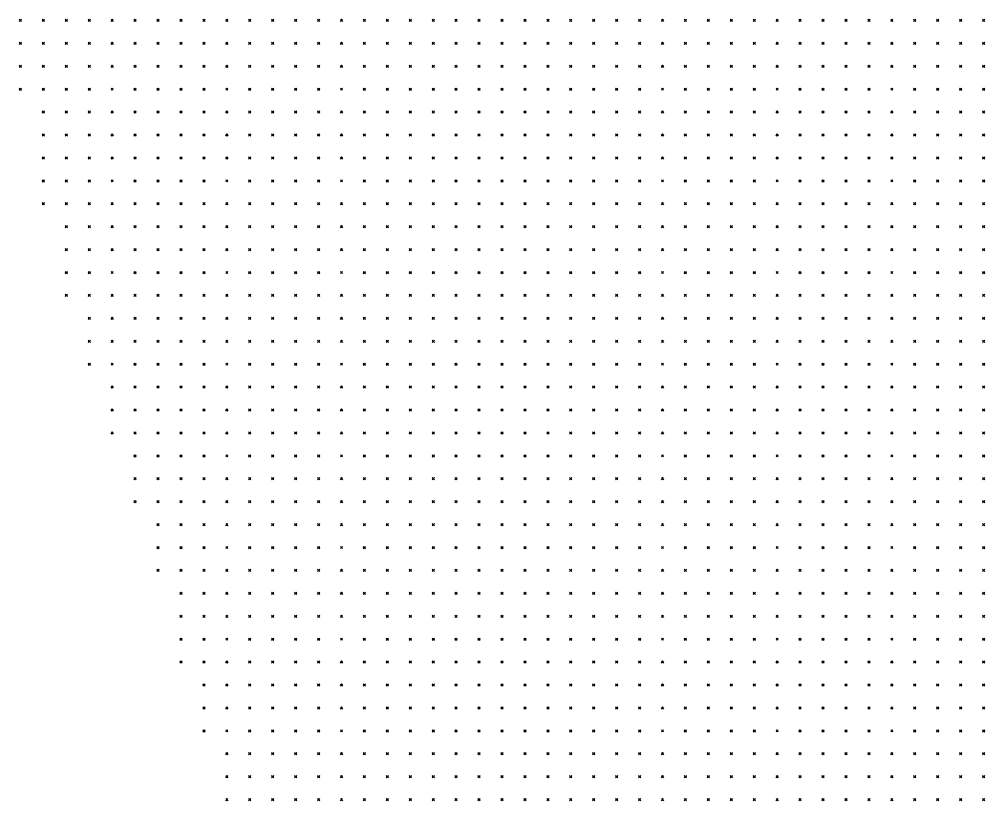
# Model space of a CAD drawing. Header units: metres. Extents: x 441556 to 446409, y 432338 to 461058.
# Drawn here: x 443067.2 to 443193.5, y 447088.8 to 447191.1 of the extents above; entities that cross this region are included whole.
import ezdxf

# ---------------------------------------------------------------- set-up
doc = ezdxf.new("R2010")
doc.units = ezdxf.units.M
doc.header["$MEASUREMENT"] = 0
doc.header["$PDMODE"] = 35
doc.header["$PDSIZE"] = 0.15
doc.layers.add('DTM-NOK-RevN_POINTS', color=91, linetype='Continuous')

msp = doc.modelspace()

# ---------------------------------------------------------------- linework, layer by layer
at = {"layer": 'DTM-NOK-RevN_POINTS'}
for p in [(443067.379, 447190.976, 433.609), (443070.378, 447190.976, 431.115), (443073.377, 447190.976, 428.59), (443076.377, 447190.976, 426.058), (443079.376, 447190.976, 423.82), (443082.375, 447190.976, 420.935), (443085.375, 447190.976, 418.496), (443088.374, 447190.976, 416.181), (443091.373, 447190.976, 413.915), (443094.373, 447190.976, 411.734), (443097.372, 447190.976, 409.185), (443100.372, 447190.976, 407.401), (443103.371, 447190.976, 405.44), (443106.37, 447190.976, 403.387), (443109.37, 447190.976, 401.353), (443112.369, 447190.976, 399.087), (443115.368, 447190.976, 397.076), (443118.368, 447190.976, 395.546), (443121.367, 447190.976, 393.695), (443124.366, 447190.976, 391.512), (443127.366, 447190.976, 388.609), (443130.365, 447190.976, 385.934), (443133.365, 447190.976, 383.673), (443136.364, 447190.976, 382.048), (443139.363, 447190.976, 380.535), (443142.363, 447190.976, 378.697), (443145.362, 447190.976, 376.686), (443148.361, 447190.976, 374.651), (443151.361, 447190.976, 372.471), (443154.36, 447190.976, 370.285), (443157.359, 447190.976, 368.468), (443160.359, 447190.976, 366.721), (443163.358, 447190.976, 365.011), (443166.357, 447190.976, 363.289), (443169.357, 447190.976, 361.597), (443172.356, 447190.976, 359.575), (443175.356, 447190.976, 357.308), (443178.355, 447190.976, 356.042), (443181.354, 447190.976, 353.989), (443184.354, 447190.976, 351.047), (443187.353, 447190.976, 349.114), (443190.352, 447190.976, 346.218), (443193.352, 447190.976, 344.559), (443067.379, 447187.976, 434.402), (443070.378, 447187.976, 431.783), (443073.377, 447187.976, 429.222), (443076.377, 447187.976, 427.017), (443079.376, 447187.976, 424.701), (443082.375, 447187.976, 422.165), (443085.375, 447187.976, 419.725), (443088.374, 447187.976, 417.209), (443091.373, 447187.976, 414.97), (443094.373, 447187.976, 412.908), (443097.372, 447187.976, 410.855), (443100.372, 447187.976, 408.831), (443103.371, 447187.976, 406.538), (443106.37, 447187.976, 404.54), (443109.37, 447187.976, 402.303), (443112.369, 447187.976, 399.816), (443115.368, 447187.976, 397.884), (443118.368, 447187.976, 396.32), (443121.367, 447187.976, 394.314), (443124.366, 447187.976, 392.184), (443127.366, 447187.976, 389.415), (443130.365, 447187.976, 386.828), (443133.365, 447187.976, 384.538), (443136.364, 447187.976, 382.952), (443139.363, 447187.976, 381.282), (443142.363, 447187.976, 379.37), (443145.362, 447187.976, 377.204), (443148.361, 447187.976, 375.323), (443151.361, 447187.976, 372.863), (443154.36, 447187.976, 371.091), (443157.359, 447187.976, 368.995), (443160.359, 447187.976, 367.03), (443163.358, 447187.976, 365.211), (443166.357, 447187.976, 363.386), (443169.357, 447187.976, 361.633), (443172.356, 447187.976, 360.011), (443175.356, 447187.976, 357.772), (443178.355, 447187.976, 356.243), (443181.354, 447187.976, 353.949), (443184.354, 447187.976, 350.825), (443187.353, 447187.976, 348.617), (443190.352, 447187.976, 346.187), (443193.352, 447187.976, 344.433), (443067.379, 447184.977, 435.093), (443070.378, 447184.977, 432.635), (443073.377, 447184.977, 430.305), (443076.377, 447184.977, 427.828), (443079.376, 447184.977, 425.679), (443082.375, 447184.977, 423.304), (443085.375, 447184.977, 420.698), (443088.374, 447184.977, 418.365), (443091.373, 447184.977, 415.878), (443094.373, 447184.977, 413.876), (443097.372, 447184.977, 411.812), (443100.372, 447184.977, 409.705), (443103.371, 447184.977, 407.781), (443106.37, 447184.977, 405.536), (443109.37, 447184.977, 403.398), (443112.369, 447184.977, 400.91), (443115.368, 447184.977, 399.056), (443118.368, 447184.977, 396.915), (443121.367, 447184.977, 394.978), (443124.366, 447184.977, 392.68), (443127.366, 447184.977, 390.257), (443130.365, 447184.977, 387.542), (443133.365, 447184.977, 385.134), (443136.364, 447184.977, 383.39), (443139.363, 447184.977, 381.523), (443142.363, 447184.977, 379.493), (443145.362, 447184.977, 377.506), (443148.361, 447184.977, 375.506), (443151.361, 447184.977, 373.347), (443154.36, 447184.977, 371.12), (443157.359, 447184.977, 368.903), (443160.359, 447184.977, 367.04), (443163.358, 447184.977, 365.429), (443166.357, 447184.977, 363.703), (443169.357, 447184.977, 361.815), (443172.356, 447184.977, 359.926), (443175.356, 447184.977, 357.834), (443178.355, 447184.977, 356.168), (443181.354, 447184.977, 353.613), (443184.354, 447184.977, 350.457), (443187.353, 447184.977, 348.28), (443190.352, 447184.977, 346.43), (443193.352, 447184.977, 344.558), (443067.379, 447181.978, 435.882), (443070.378, 447181.978, 433.497), (443073.377, 447181.978, 431.23), (443076.377, 447181.978, 428.789), (443079.376, 447181.978, 426.595), (443082.375, 447181.978, 424.172), (443085.375, 447181.978, 421.547), (443088.374, 447181.978, 419.217), (443091.373, 447181.978, 416.903), (443094.373, 447181.978, 414.667), (443097.372, 447181.978, 412.259), (443100.372, 447181.978, 410.445), (443103.371, 447181.978, 408.563), (443106.37, 447181.978, 406.556), (443109.37, 447181.978, 404.191), (443112.369, 447181.978, 401.976), (443115.368, 447181.978, 399.935), (443118.368, 447181.978, 397.659), (443121.367, 447181.978, 395.493), (443124.366, 447181.978, 393.193), (443127.366, 447181.978, 390.994), (443130.365, 447181.978, 388.703), (443133.365, 447181.978, 386.439), (443136.364, 447181.978, 384.091), (443139.363, 447181.978, 381.987), (443142.363, 447181.978, 379.836), (443145.362, 447181.978, 377.848), (443148.361, 447181.978, 375.648), (443151.361, 447181.978, 373.511), (443154.36, 447181.978, 371.029), (443157.359, 447181.978, 368.961), (443160.359, 447181.978, 367.245), (443163.358, 447181.978, 365.952), (443166.357, 447181.978, 363.913), (443169.357, 447181.978, 361.976), (443172.356, 447181.978, 360.062), (443175.356, 447181.978, 357.733), (443178.355, 447181.978, 356.297), (443181.354, 447181.978, 353.956), (443184.354, 447181.978, 351.22), (443187.353, 447181.978, 348.793), (443190.352, 447181.978, 346.67), (443193.352, 447181.978, 344.774), (443070.378, 447178.978, 434.508), (443073.377, 447178.978, 432.12), (443076.377, 447178.978, 429.733), (443079.376, 447178.978, 427.416), (443082.375, 447178.978, 424.926), (443085.375, 447178.978, 422.638), (443088.374, 447178.978, 420.301), (443091.373, 447178.978, 417.734), (443094.373, 447178.978, 415.625), (443097.372, 447178.978, 413.273), (443100.372, 447178.978, 411.265), (443103.371, 447178.978, 409.266), (443106.37, 447178.978, 407.299), (443109.37, 447178.978, 405.009), (443112.369, 447178.978, 402.918), (443115.368, 447178.978, 400.528), (443118.368, 447178.978, 398.448), (443121.367, 447178.978, 396.133), (443124.366, 447178.978, 393.402), (443127.366, 447178.978, 391.413), (443130.365, 447178.978, 389.632), (443133.365, 447178.978, 387.52), (443136.364, 447178.978, 385.088), (443139.363, 447178.978, 382.65), (443142.363, 447178.978, 380.458), (443145.362, 447178.978, 378.15), (443148.361, 447178.978, 375.899), (443151.361, 447178.978, 373.571), (443154.36, 447178.978, 370.969), (443157.359, 447178.978, 368.785), (443160.359, 447178.978, 367.03), (443163.358, 447178.978, 365.389), (443166.357, 447178.978, 363.561), (443169.357, 447178.978, 361.679), (443172.356, 447178.978, 359.838), (443175.356, 447178.978, 357.754), (443178.355, 447178.978, 356.24), (443181.354, 447178.978, 354.09), (443184.354, 447178.978, 351.926), (443187.353, 447178.978, 349.502), (443190.352, 447178.978, 347.095), (443193.352, 447178.978, 344.721), (443070.378, 447175.979, 435.911), (443073.377, 447175.979, 433.496), (443076.377, 447175.979, 430.714), (443079.376, 447175.979, 428.173), (443082.375, 447175.979, 425.817), (443085.375, 447175.979, 423.503), (443088.374, 447175.979, 421.159), (443091.373, 447175.979, 418.522), (443094.373, 447175.979, 416.366), (443097.372, 447175.979, 413.98), (443100.372, 447175.979, 412.101), (443103.371, 447175.979, 409.893), (443106.37, 447175.979, 407.934), (443109.37, 447175.979, 405.599), (443112.369, 447175.979, 403.493), (443115.368, 447175.979, 401.229), (443118.368, 447175.979, 399.16), (443121.367, 447175.979, 396.387), (443124.366, 447175.979, 393.749), (443127.366, 447175.979, 391.799), (443130.365, 447175.979, 390.2), (443133.365, 447175.979, 388.113), (443136.364, 447175.979, 385.969), (443139.363, 447175.979, 383.479), (443142.363, 447175.979, 381.003), (443145.362, 447175.979, 378.456), (443148.361, 447175.979, 376.007), (443151.361, 447175.979, 373.774), (443154.36, 447175.979, 371.249), (443157.359, 447175.979, 368.996), (443160.359, 447175.979, 367.095), (443163.358, 447175.979, 365.389), (443166.357, 447175.979, 363.385), (443169.357, 447175.979, 361.333), (443172.356, 447175.979, 359.212), (443175.356, 447175.979, 357.144), (443178.355, 447175.979, 355.797), (443181.354, 447175.979, 353.889), (443184.354, 447175.979, 351.912), (443187.353, 447175.979, 349.655), (443190.352, 447175.979, 346.636), (443193.352, 447175.979, 344.689), (443070.378, 447172.98, 437.123), (443073.377, 447172.98, 434.446), (443076.377, 447172.98, 431.447), (443079.376, 447172.98, 428.941), (443082.375, 447172.98, 426.423), (443085.375, 447172.98, 424.023), (443088.374, 447172.98, 421.816), (443091.373, 447172.98, 419.496), (443094.373, 447172.98, 417.087), (443097.372, 447172.98, 414.81), (443100.372, 447172.98, 412.701), (443103.371, 447172.98, 410.554), (443106.37, 447172.98, 408.403), (443109.37, 447172.98, 406.255), (443112.369, 447172.98, 403.955), (443115.368, 447172.98, 402.248), (443118.368, 447172.98, 399.624), (443121.367, 447172.98, 397.053), (443124.366, 447172.98, 394.556), (443127.366, 447172.98, 392.554), (443130.365, 447172.98, 390.725), (443133.365, 447172.98, 388.599), (443136.364, 447172.98, 386.438), (443139.363, 447172.98, 384.064), (443142.363, 447172.98, 381.667), (443145.362, 447172.98, 379.393), (443148.361, 447172.98, 376.607), (443151.361, 447172.98, 373.967), (443154.36, 447172.98, 371.554), (443157.359, 447172.98, 369.234), (443160.359, 447172.98, 367.174), (443163.358, 447172.98, 365.265), (443166.357, 447172.98, 363.284), (443169.357, 447172.98, 361.029), (443172.356, 447172.98, 358.622), (443175.356, 447172.98, 356.693), (443178.355, 447172.98, 355.152), (443181.354, 447172.98, 353.147), (443184.354, 447172.98, 351.502), (443187.353, 447172.98, 349.331), (443190.352, 447172.98, 346.738), (443193.352, 447172.98, 344.774), (443070.378, 447169.98, 437.98), (443073.377, 447169.98, 435.134), (443076.377, 447169.98, 432.447), (443079.376, 447169.98, 429.966), (443082.375, 447169.98, 427.145), (443085.375, 447169.98, 424.536), (443088.374, 447169.98, 422.373), (443091.373, 447169.98, 419.955), (443094.373, 447169.98, 417.789), (443097.372, 447169.98, 415.174), (443100.372, 447169.98, 413.114), (443103.371, 447169.98, 411.174), (443106.37, 447169.98, 409.064), (443109.37, 447169.98, 406.602), (443112.369, 447169.98, 404.533), (443115.368, 447169.98, 402.497), (443118.368, 447169.98, 400.135), (443121.367, 447169.98, 397.627), (443124.366, 447169.98, 395.362), (443127.366, 447169.98, 393.242), (443130.365, 447169.98, 391.199), (443133.365, 447169.98, 389.09), (443136.364, 447169.98, 386.92), (443139.363, 447169.98, 384.514), (443142.363, 447169.98, 382.295), (443145.362, 447169.98, 380.012), (443148.361, 447169.98, 377.296), (443151.361, 447169.98, 374.482), (443154.36, 447169.98, 371.595), (443157.359, 447169.98, 369.268), (443160.359, 447169.98, 366.962), (443163.358, 447169.98, 365.22), (443166.357, 447169.98, 362.932), (443169.357, 447169.98, 360.688), (443172.356, 447169.98, 358.65), (443175.356, 447169.98, 356.74), (443178.355, 447169.98, 355.129), (443181.354, 447169.98, 353.276), (443184.354, 447169.98, 351.46), (443187.353, 447169.98, 348.946), (443190.352, 447169.98, 346.739), (443193.352, 447169.98, 344.729), (443070.378, 447166.981, 438.624), (443073.377, 447166.981, 436.033), (443076.377, 447166.981, 433.301), (443079.376, 447166.981, 430.895), (443082.375, 447166.981, 428.311), (443085.375, 447166.981, 425.515), (443088.374, 447166.981, 422.981), (443091.373, 447166.981, 420.684), (443094.373, 447166.981, 418.418), (443097.372, 447166.981, 416.079), (443100.372, 447166.981, 413.689), (443103.371, 447166.981, 411.511), (443106.37, 447166.981, 409.449), (443109.37, 447166.981, 407.066), (443112.369, 447166.981, 404.768), (443115.368, 447166.981, 402.871), (443118.368, 447166.981, 400.667), (443121.367, 447166.981, 398.508), (443124.366, 447166.981, 396.1), (443127.366, 447166.981, 393.758), (443130.365, 447166.981, 391.681), (443133.365, 447166.981, 389.458), (443136.364, 447166.981, 387.19), (443139.363, 447166.981, 384.692), (443142.363, 447166.981, 382.528), (443145.362, 447166.981, 380.454), (443148.361, 447166.981, 377.817), (443151.361, 447166.981, 374.903), (443154.36, 447166.981, 372.002), (443157.359, 447166.981, 369.636), (443160.359, 447166.981, 367.433), (443163.358, 447166.981, 365.583), (443166.357, 447166.981, 363.426), (443169.357, 447166.981, 361.068), (443172.356, 447166.981, 359.482), (443175.356, 447166.981, 357.536), (443178.355, 447166.981, 355.977), (443181.354, 447166.981, 354.085), (443184.354, 447166.981, 352.165), (443187.353, 447166.981, 349.963), (443190.352, 447166.981, 347.616), (443193.352, 447166.981, 345.204), (443073.377, 447163.982, 436.827), (443076.377, 447163.982, 434.123), (443079.376, 447163.982, 431.648), (443082.375, 447163.982, 428.983), (443085.375, 447163.982, 426.168), (443088.374, 447163.982, 423.672), (443091.373, 447163.982, 421.419), (443094.373, 447163.982, 419.14), (443097.372, 447163.982, 416.738), (443100.372, 447163.982, 414.366), (443103.371, 447163.982, 411.906), (443106.37, 447163.982, 409.815), (443109.37, 447163.982, 407.375), (443112.369, 447163.982, 404.857), (443115.368, 447163.982, 403.276), (443118.368, 447163.982, 401.488), (443121.367, 447163.982, 399.136), (443124.366, 447163.982, 396.496), (443127.366, 447163.982, 394.116), (443130.365, 447163.982, 391.912), (443133.365, 447163.982, 389.653), (443136.364, 447163.982, 387.318), (443139.363, 447163.982, 384.91), (443142.363, 447163.982, 382.808), (443145.362, 447163.982, 380.705), (443148.361, 447163.982, 378.088), (443151.361, 447163.982, 375.539), (443154.36, 447163.982, 372.723), (443157.359, 447163.982, 370.346), (443160.359, 447163.982, 368.36), (443163.358, 447163.982, 366.345), (443166.357, 447163.982, 364.571), (443169.357, 447163.982, 362.35), (443172.356, 447163.982, 360.756), (443175.356, 447163.982, 358.846), (443178.355, 447163.982, 357.143), (443181.354, 447163.982, 355.137), (443184.354, 447163.982, 353.05), (443187.353, 447163.982, 350.833), (443190.352, 447163.982, 348.299), (443193.352, 447163.982, 345.46), (443073.377, 447160.982, 437.573), (443076.377, 447160.982, 434.681), (443079.376, 447160.982, 432.12), (443082.375, 447160.982, 429.502), (443085.375, 447160.982, 426.746), (443088.374, 447160.982, 424.268), (443091.373, 447160.982, 421.859), (443094.373, 447160.982, 419.774), (443097.372, 447160.982, 417.248), (443100.372, 447160.982, 415.046), (443103.371, 447160.982, 412.76), (443106.37, 447160.982, 410.577), (443109.37, 447160.982, 407.987), (443112.369, 447160.982, 405.555), (443115.368, 447160.982, 403.78), (443118.368, 447160.982, 401.865), (443121.367, 447160.982, 399.368), (443124.366, 447160.982, 396.748), (443127.366, 447160.982, 394.473), (443130.365, 447160.982, 392.141), (443133.365, 447160.982, 389.696), (443136.364, 447160.982, 387.381), (443139.363, 447160.982, 385.269), (443142.363, 447160.982, 383.185), (443145.362, 447160.982, 381.075), (443148.361, 447160.982, 378.591), (443151.361, 447160.982, 376.027), (443154.36, 447160.982, 373.487), (443157.359, 447160.982, 371.014), (443160.359, 447160.982, 369.132), (443163.358, 447160.982, 367.288), (443166.357, 447160.982, 365.249), (443169.357, 447160.982, 363.583), (443172.356, 447160.982, 361.948), (443175.356, 447160.982, 359.874), (443178.355, 447160.982, 357.923), (443181.354, 447160.982, 355.762), (443184.354, 447160.982, 353.298), (443187.353, 447160.982, 351.208), (443190.352, 447160.982, 348.493), (443193.352, 447160.982, 345.831), (443073.377, 447157.983, 438.213), (443076.377, 447157.983, 435.625), (443079.376, 447157.983, 432.996), (443082.375, 447157.983, 430.338), (443085.375, 447157.983, 427.544), (443088.374, 447157.983, 424.841), (443091.373, 447157.983, 422.283), (443094.373, 447157.983, 420.18), (443097.372, 447157.983, 417.94), (443100.372, 447157.983, 415.644), (443103.371, 447157.983, 413.328), (443106.37, 447157.983, 410.99), (443109.37, 447157.983, 408.854), (443112.369, 447157.983, 406.523), (443115.368, 447157.983, 404.34), (443118.368, 447157.983, 402.149), (443121.367, 447157.983, 399.741), (443124.366, 447157.983, 397.13), (443127.366, 447157.983, 394.912), (443130.365, 447157.983, 392.541), (443133.365, 447157.983, 389.952), (443136.364, 447157.983, 387.961), (443139.363, 447157.983, 385.885), (443142.363, 447157.983, 383.596), (443145.362, 447157.983, 381.447), (443148.361, 447157.983, 379.161), (443151.361, 447157.983, 376.906), (443154.36, 447157.983, 374.244), (443157.359, 447157.983, 372.004), (443160.359, 447157.983, 370.035), (443163.358, 447157.983, 368.109), (443166.357, 447157.983, 366.368), (443169.357, 447157.983, 364.487), (443172.356, 447157.983, 362.912), (443175.356, 447157.983, 360.572), (443178.355, 447157.983, 358.454), (443181.354, 447157.983, 356.296), (443184.354, 447157.983, 353.876), (443187.353, 447157.983, 351.391), (443190.352, 447157.983, 348.58), (443193.352, 447157.983, 345.747), (443073.377, 447154.984, 438.54), (443076.377, 447154.984, 436.333), (443079.376, 447154.984, 433.902), (443082.375, 447154.984, 431.027), (443085.375, 447154.984, 428.285), (443088.374, 447154.984, 425.692), (443091.373, 447154.984, 422.967), (443094.373, 447154.984, 420.606), (443097.372, 447154.984, 418.395), (443100.372, 447154.984, 416.215), (443103.371, 447154.984, 413.899), (443106.37, 447154.984, 411.485), (443109.37, 447154.984, 409.288), (443112.369, 447154.984, 406.856), (443115.368, 447154.984, 404.62), (443118.368, 447154.984, 402.433), (443121.367, 447154.984, 400.049), (443124.366, 447154.984, 397.561), (443127.366, 447154.984, 395.099), (443130.365, 447154.984, 393.071), (443133.365, 447154.984, 390.512), (443136.364, 447154.984, 388.585), (443139.363, 447154.984, 386.518), (443142.363, 447154.984, 384.274), (443145.362, 447154.984, 382.235), (443148.361, 447154.984, 379.956), (443151.361, 447154.984, 377.666), (443154.36, 447154.984, 375.279), (443157.359, 447154.984, 373.069), (443160.359, 447154.984, 371.004), (443163.358, 447154.984, 368.877), (443166.357, 447154.984, 367.013), (443169.357, 447154.984, 364.986), (443172.356, 447154.984, 362.923), (443175.356, 447154.984, 360.83), (443178.355, 447154.984, 358.513), (443181.354, 447154.984, 356.681), (443184.354, 447154.984, 354.337), (443187.353, 447154.984, 351.689), (443190.352, 447154.984, 348.571), (443193.352, 447154.984, 345.706), (443076.377, 447151.984, 436.703), (443079.376, 447151.984, 434.225), (443082.375, 447151.984, 431.569), (443085.375, 447151.984, 429.045), (443088.374, 447151.984, 426.483), (443091.373, 447151.984, 423.614), (443094.373, 447151.984, 421.295), (443097.372, 447151.984, 418.951), (443100.372, 447151.984, 416.432), (443103.371, 447151.984, 414.125), (443106.37, 447151.984, 411.914), (443109.37, 447151.984, 409.645), (443112.369, 447151.984, 407.18), (443115.368, 447151.984, 404.995), (443118.368, 447151.984, 402.701), (443121.367, 447151.984, 400.143), (443124.366, 447151.984, 397.776), (443127.366, 447151.984, 395.547), (443130.365, 447151.984, 393.36), (443133.365, 447151.984, 391.053), (443136.364, 447151.984, 389.163), (443139.363, 447151.984, 387.096), (443142.363, 447151.984, 385.046), (443145.362, 447151.984, 382.674), (443148.361, 447151.984, 380.518), (443151.361, 447151.984, 378.232), (443154.36, 447151.984, 375.955), (443157.359, 447151.984, 373.974), (443160.359, 447151.984, 371.69), (443163.358, 447151.984, 369.307), (443166.357, 447151.984, 367.103), (443169.357, 447151.984, 365.537), (443172.356, 447151.984, 363.465), (443175.356, 447151.984, 361.04), (443178.355, 447151.984, 358.985), (443181.354, 447151.984, 356.782), (443184.354, 447151.984, 354.468), (443187.353, 447151.984, 351.462), (443190.352, 447151.984, 348.78), (443193.352, 447151.984, 346.081), (443076.377, 447148.985, 437.266), (443079.376, 447148.985, 434.899), (443082.375, 447148.985, 432.086), (443085.375, 447148.985, 429.535), (443088.374, 447148.985, 427.026), (443091.373, 447148.985, 424.269), (443094.373, 447148.985, 421.806), (443097.372, 447148.985, 419.142), (443100.372, 447148.985, 416.722), (443103.371, 447148.985, 414.32), (443106.37, 447148.985, 412.107), (443109.37, 447148.985, 409.91), (443112.369, 447148.985, 407.591), (443115.368, 447148.985, 405.212), (443118.368, 447148.985, 402.697), (443121.367, 447148.985, 400.101), (443124.366, 447148.985, 397.691), (443127.366, 447148.985, 395.243), (443130.365, 447148.985, 393.542), (443133.365, 447148.985, 391.597), (443136.364, 447148.985, 389.971), (443139.363, 447148.985, 387.499), (443142.363, 447148.985, 385.49), (443145.362, 447148.985, 383.202), (443148.361, 447148.985, 380.911), (443151.361, 447148.985, 378.993), (443154.36, 447148.985, 376.388), (443157.359, 447148.985, 374.131), (443160.359, 447148.985, 371.846), (443163.358, 447148.985, 369.81), (443166.357, 447148.985, 367.571), (443169.357, 447148.985, 365.736), (443172.356, 447148.985, 363.622), (443175.356, 447148.985, 361.355), (443178.355, 447148.985, 359.062), (443181.354, 447148.985, 357.212), (443184.354, 447148.985, 354.818), (443187.353, 447148.985, 351.618), (443190.352, 447148.985, 348.653), (443193.352, 447148.985, 346.339), (443076.377, 447145.985, 437.995), (443079.376, 447145.985, 435.654), (443082.375, 447145.985, 432.803), (443085.375, 447145.985, 430.031), (443088.374, 447145.985, 427.261), (443091.373, 447145.985, 424.684), (443094.373, 447145.985, 422.212), (443097.372, 447145.985, 419.575), (443100.372, 447145.985, 417.103), (443103.371, 447145.985, 414.442), (443106.37, 447145.985, 411.835), (443109.37, 447145.985, 409.603), (443112.369, 447145.985, 407.106), (443115.368, 447145.985, 404.543), (443118.368, 447145.985, 402.278), (443121.367, 447145.985, 399.805), (443124.366, 447145.985, 397.229), (443127.366, 447145.985, 395.259), (443130.365, 447145.985, 393.548), (443133.365, 447145.985, 391.797), (443136.364, 447145.985, 390.115), (443139.363, 447145.985, 387.879), (443142.363, 447145.985, 385.933), (443145.362, 447145.985, 383.536), (443148.361, 447145.985, 381.358), (443151.361, 447145.985, 378.965), (443154.36, 447145.985, 376.776), (443157.359, 447145.985, 374.228), (443160.359, 447145.985, 371.874), (443163.358, 447145.985, 369.876), (443166.357, 447145.985, 367.722), (443169.357, 447145.985, 365.552), (443172.356, 447145.985, 363.625), (443175.356, 447145.985, 361.363), (443178.355, 447145.985, 359.392), (443181.354, 447145.985, 357.283), (443184.354, 447145.985, 354.99), (443187.353, 447145.985, 352.038), (443190.352, 447145.985, 348.936), (443193.352, 447145.985, 346.226), (443079.376, 447142.986, 436.124), (443082.375, 447142.986, 433.56), (443085.375, 447142.986, 430.69), (443088.374, 447142.986, 427.762), (443091.373, 447142.986, 424.797), (443094.373, 447142.986, 422.536), (443097.372, 447142.986, 419.803), (443100.372, 447142.986, 417.33), (443103.371, 447142.986, 414.662), (443106.37, 447142.986, 411.801), (443109.37, 447142.986, 409.251), (443112.369, 447142.986, 406.439), (443115.368, 447142.986, 404.188), (443118.368, 447142.986, 401.987), (443121.367, 447142.986, 399.492), (443124.366, 447142.986, 397.224), (443127.366, 447142.986, 395.073), (443130.365, 447142.986, 393.471), (443133.365, 447142.986, 391.721), (443136.364, 447142.986, 389.685), (443139.363, 447142.986, 387.791), (443142.363, 447142.986, 385.697), (443145.362, 447142.986, 383.525), (443148.361, 447142.986, 381.314), (443151.361, 447142.986, 379.223), (443154.36, 447142.986, 376.694), (443157.359, 447142.986, 374.091), (443160.359, 447142.986, 371.921), (443163.358, 447142.986, 369.783), (443166.357, 447142.986, 367.412), (443169.357, 447142.986, 365.285), (443172.356, 447142.986, 363.561), (443175.356, 447142.986, 361.193), (443178.355, 447142.986, 359.131), (443181.354, 447142.986, 357.052), (443184.354, 447142.986, 354.565), (443187.353, 447142.986, 352.117), (443190.352, 447142.986, 349.769), (443193.352, 447142.986, 346.863), (443079.376, 447139.987, 436.699), (443082.375, 447139.987, 434.134), (443085.375, 447139.987, 431.565), (443088.374, 447139.987, 428.297), (443091.373, 447139.987, 425.157), (443094.373, 447139.987, 422.59), (443097.372, 447139.987, 419.95), (443100.372, 447139.987, 417.32), (443103.371, 447139.987, 414.62), (443106.37, 447139.987, 411.877), (443109.37, 447139.987, 409.151), (443112.369, 447139.987, 406.545), (443115.368, 447139.987, 404.358), (443118.368, 447139.987, 401.978), (443121.367, 447139.987, 399.97), (443124.366, 447139.987, 397.516), (443127.366, 447139.987, 394.745), (443130.365, 447139.987, 392.741), (443133.365, 447139.987, 390.943), (443136.364, 447139.987, 389.269), (443139.363, 447139.987, 387.28), (443142.363, 447139.987, 384.345), (443145.362, 447139.987, 382.757), (443148.361, 447139.987, 380.556), (443151.361, 447139.987, 377.81), (443154.36, 447139.987, 375.23), (443157.359, 447139.987, 373.667), (443160.359, 447139.987, 371.453), (443163.358, 447139.987, 368.76), (443166.357, 447139.987, 366.529), (443169.357, 447139.987, 364.628), (443172.356, 447139.987, 362.83), (443175.356, 447139.987, 360.648), (443178.355, 447139.987, 358.468), (443181.354, 447139.987, 356.635), (443184.354, 447139.987, 354.764), (443187.353, 447139.987, 352.076), (443190.352, 447139.987, 349.75), (443193.352, 447139.987, 347.038), (443079.376, 447136.987, 436.88), (443082.375, 447136.987, 434.593), (443085.375, 447136.987, 432.069), (443088.374, 447136.987, 428.775), (443091.373, 447136.987, 425.681), (443094.373, 447136.987, 422.793), (443097.372, 447136.987, 420.07), (443100.372, 447136.987, 417.708), (443103.371, 447136.987, 414.817), (443106.37, 447136.987, 412.119), (443109.37, 447136.987, 409.393), (443112.369, 447136.987, 407.091), (443115.368, 447136.987, 404.887), (443118.368, 447136.987, 402.543), (443121.367, 447136.987, 400.335), (443124.366, 447136.987, 397.561), (443127.366, 447136.987, 394.719), (443130.365, 447136.987, 391.979), (443133.365, 447136.987, 389.833), (443136.364, 447136.987, 388.03), (443139.363, 447136.987, 386.125), (443142.363, 447136.987, 383.438), (443145.362, 447136.987, 381.33), (443148.361, 447136.987, 378.114), (443151.361, 447136.987, 375.841), (443154.36, 447136.987, 374.464), (443157.359, 447136.987, 372.679), (443160.359, 447136.987, 370.644), (443163.358, 447136.987, 368.102), (443166.357, 447136.987, 366.088), (443169.357, 447136.987, 363.888), (443172.356, 447136.987, 361.886), (443175.356, 447136.987, 359.587), (443178.355, 447136.987, 357.618), (443181.354, 447136.987, 356.121), (443184.354, 447136.987, 353.978), (443187.353, 447136.987, 351.833), (443190.352, 447136.987, 349.439), (443193.352, 447136.987, 347.259), (443082.375, 447133.988, 435.223), (443085.375, 447133.988, 432.345), (443088.374, 447133.988, 429.46), (443091.373, 447133.988, 426.117), (443094.373, 447133.988, 423.425), (443097.372, 447133.988, 420.57), (443100.372, 447133.988, 418.137), (443103.371, 447133.988, 415.36), (443106.37, 447133.988, 412.381), (443109.37, 447133.988, 409.714), (443112.369, 447133.988, 407.16), (443115.368, 447133.988, 404.919), (443118.368, 447133.988, 402.55), (443121.367, 447133.988, 399.897), (443124.366, 447133.988, 397.231), (443127.366, 447133.988, 394.36), (443130.365, 447133.988, 391.913), (443133.365, 447133.988, 389.453), (443136.364, 447133.988, 387.095), (443139.363, 447133.988, 385.062), (443142.363, 447133.988, 382.398), (443145.362, 447133.988, 379.808), (443148.361, 447133.988, 377.784), (443151.361, 447133.988, 375.48), (443154.36, 447133.988, 373.7), (443157.359, 447133.988, 371.92), (443160.359, 447133.988, 369.853), (443163.358, 447133.988, 368.089), (443166.357, 447133.988, 365.509), (443169.357, 447133.988, 363.517), (443172.356, 447133.988, 360.97), (443175.356, 447133.988, 358.875), (443178.355, 447133.988, 357.169), (443181.354, 447133.988, 355.276), (443184.354, 447133.988, 353.125), (443187.353, 447133.988, 350.851), (443190.352, 447133.988, 348.669), (443193.352, 447133.988, 346.746), (443082.375, 447130.989, 436.433), (443085.375, 447130.989, 432.575), (443088.374, 447130.989, 429.772), (443091.373, 447130.989, 426.895), (443094.373, 447130.989, 424.116), (443097.372, 447130.989, 421.022), (443100.372, 447130.989, 418.424), (443103.371, 447130.989, 415.451), (443106.37, 447130.989, 412.647), (443109.37, 447130.989, 409.921), (443112.369, 447130.989, 407.041), (443115.368, 447130.989, 404.622), (443118.368, 447130.989, 402.185), (443121.367, 447130.989, 399.849), (443124.366, 447130.989, 397.276), (443127.366, 447130.989, 394.444), (443130.365, 447130.989, 391.938), (443133.365, 447130.989, 389.419), (443136.364, 447130.989, 386.818), (443139.363, 447130.989, 383.818), (443142.363, 447130.989, 381.438), (443145.362, 447130.989, 379.22), (443148.361, 447130.989, 377.095), (443151.361, 447130.989, 375.454), (443154.36, 447130.989, 373.629), (443157.359, 447130.989, 371.858), (443160.359, 447130.989, 369.917), (443163.358, 447130.989, 367.767), (443166.357, 447130.989, 365.491), (443169.357, 447130.989, 363.319), (443172.356, 447130.989, 361.34), (443175.356, 447130.989, 359.177), (443178.355, 447130.989, 357.097), (443181.354, 447130.989, 355.175), (443184.354, 447130.989, 353.132), (443187.353, 447130.989, 350.92), (443190.352, 447130.989, 348.926), (443193.352, 447130.989, 346.855), (443082.375, 447127.989, 437.019), (443085.375, 447127.989, 433.866), (443088.374, 447127.989, 430.579), (443091.373, 447127.989, 427.534), (443094.373, 447127.989, 424.763), (443097.372, 447127.989, 421.577), (443100.372, 447127.989, 418.931), (443103.371, 447127.989, 415.894), (443106.37, 447127.989, 413.044), (443109.37, 447127.989, 410.05), (443112.369, 447127.989, 406.894), (443115.368, 447127.989, 404.537), (443118.368, 447127.989, 402.023), (443121.367, 447127.989, 399.88), (443124.366, 447127.989, 397.411), (443127.366, 447127.989, 394.459), (443130.365, 447127.989, 391.922), (443133.365, 447127.989, 389.293), (443136.364, 447127.989, 386.343), (443139.363, 447127.989, 383.882), (443142.363, 447127.989, 381.1), (443145.362, 447127.989, 379.263), (443148.361, 447127.989, 377.125), (443151.361, 447127.989, 375.91), (443154.36, 447127.989, 374.149), (443157.359, 447127.989, 372.175), (443160.359, 447127.989, 369.761), (443163.358, 447127.989, 367.675), (443166.357, 447127.989, 365.786), (443169.357, 447127.989, 363.821), (443172.356, 447127.989, 362.177), (443175.356, 447127.989, 359.942), (443178.355, 447127.989, 357.93), (443181.354, 447127.989, 355.618), (443184.354, 447127.989, 353.768), (443187.353, 447127.989, 351.795), (443190.352, 447127.989, 349.549), (443193.352, 447127.989, 347.245), (443085.375, 447124.99, 434.565), (443088.374, 447124.99, 431.635), (443091.373, 447124.99, 428.222), (443094.373, 447124.99, 425.438), (443097.372, 447124.99, 422.322), (443100.372, 447124.99, 419.49), (443103.371, 447124.99, 416.573), (443106.37, 447124.99, 413.469), (443109.37, 447124.99, 410.522), (443112.369, 447124.99, 407.28), (443115.368, 447124.99, 404.808), (443118.368, 447124.99, 402.11), (443121.367, 447124.99, 399.867), (443124.366, 447124.99, 397.337), (443127.366, 447124.99, 394.687), (443130.365, 447124.99, 392.2), (443133.365, 447124.99, 389.741), (443136.364, 447124.99, 386.902), (443139.363, 447124.99, 384.09), (443142.363, 447124.99, 381.132), (443145.362, 447124.99, 379.525), (443148.361, 447124.99, 376.971), (443151.361, 447124.99, 375.54), (443154.36, 447124.99, 373.993), (443157.359, 447124.99, 372.361), (443160.359, 447124.99, 369.969), (443163.358, 447124.99, 368.057), (443166.357, 447124.99, 366.188), (443169.357, 447124.99, 364.539), (443172.356, 447124.99, 362.776), (443175.356, 447124.99, 360.385), (443178.355, 447124.99, 358.406), (443181.354, 447124.99, 356.007), (443184.354, 447124.99, 354.131), (443187.353, 447124.99, 352.007), (443190.352, 447124.99, 349.928), (443193.352, 447124.99, 347.514), (443085.375, 447121.991, 434.829), (443088.374, 447121.991, 432.173), (443091.373, 447121.991, 429.043), (443094.373, 447121.991, 425.874), (443097.372, 447121.991, 422.63), (443100.372, 447121.991, 420.056), (443103.371, 447121.991, 417.258), (443106.37, 447121.991, 414.108), (443109.37, 447121.991, 411.082), (443112.369, 447121.991, 407.964), (443115.368, 447121.991, 405.324), (443118.368, 447121.991, 402.359), (443121.367, 447121.991, 399.894), (443124.366, 447121.991, 397.492), (443127.366, 447121.991, 395.166), (443130.365, 447121.991, 392.763), (443133.365, 447121.991, 389.711), (443136.364, 447121.991, 387.576), (443139.363, 447121.991, 384.709), (443142.363, 447121.991, 382.162), (443145.362, 447121.991, 379.629), (443148.361, 447121.991, 377.163), (443151.361, 447121.991, 375.154), (443154.36, 447121.991, 373.372), (443157.359, 447121.991, 371.175), (443160.359, 447121.991, 369.465), (443163.358, 447121.991, 367.712), (443166.357, 447121.991, 365.82), (443169.357, 447121.991, 364.396), (443172.356, 447121.991, 362.859), (443175.356, 447121.991, 360.711), (443178.355, 447121.991, 358.475), (443181.354, 447121.991, 356.218), (443184.354, 447121.991, 354.184), (443187.353, 447121.991, 352.22), (443190.352, 447121.991, 349.971), (443193.352, 447121.991, 347.78), (443085.375, 447118.991, 435.208), (443088.374, 447118.991, 432.357), (443091.373, 447118.991, 429.347), (443094.373, 447118.991, 426.383), (443097.372, 447118.991, 423.389), (443100.372, 447118.991, 420.659), (443103.371, 447118.991, 417.786), (443106.37, 447118.991, 414.848), (443109.37, 447118.991, 411.983), (443112.369, 447118.991, 408.287), (443115.368, 447118.991, 405.866), (443118.368, 447118.991, 403.015), (443121.367, 447118.991, 400.587), (443124.366, 447118.991, 398.135), (443127.366, 447118.991, 395.666), (443130.365, 447118.991, 393.344), (443133.365, 447118.991, 390.743), (443136.364, 447118.991, 388.304), (443139.363, 447118.991, 385.614), (443142.363, 447118.991, 382.486), (443145.362, 447118.991, 380.124), (443148.361, 447118.991, 377.9), (443151.361, 447118.991, 375.346), (443154.36, 447118.991, 373.095), (443157.359, 447118.991, 370.417), (443160.359, 447118.991, 368.812), (443163.358, 447118.991, 367.492), (443166.357, 447118.991, 365.533), (443169.357, 447118.991, 364.014), (443172.356, 447118.991, 362.238), (443175.356, 447118.991, 360.548), (443178.355, 447118.991, 358.627), (443181.354, 447118.991, 356.397), (443184.354, 447118.991, 354.46), (443187.353, 447118.991, 352.477), (443190.352, 447118.991, 350.504), (443193.352, 447118.991, 348.084), (443088.374, 447115.992, 432.946), (443091.373, 447115.992, 429.679), (443094.373, 447115.992, 426.671), (443097.372, 447115.992, 423.87), (443100.372, 447115.992, 420.919), (443103.371, 447115.992, 418.501), (443106.37, 447115.992, 415.222), (443109.37, 447115.992, 412.481), (443112.369, 447115.992, 409.356), (443115.368, 447115.992, 406.574), (443118.368, 447115.992, 403.838), (443121.367, 447115.992, 401.439), (443124.366, 447115.992, 399.052), (443127.366, 447115.992, 396.563), (443130.365, 447115.992, 394.097), (443133.365, 447115.992, 391.879), (443136.364, 447115.992, 389.199), (443139.363, 447115.992, 386.347), (443142.363, 447115.992, 383.508), (443145.362, 447115.992, 381.462), (443148.361, 447115.992, 378.507), (443151.361, 447115.992, 375.886), (443154.36, 447115.992, 373.107), (443157.359, 447115.992, 370.811), (443160.359, 447115.992, 368.427), (443163.358, 447115.992, 366.881), (443166.357, 447115.992, 365.226), (443169.357, 447115.992, 364.07), (443172.356, 447115.992, 362.374), (443175.356, 447115.992, 360.71), (443178.355, 447115.992, 358.974), (443181.354, 447115.992, 356.793), (443184.354, 447115.992, 354.7), (443187.353, 447115.992, 352.771), (443190.352, 447115.992, 350.933), (443193.352, 447115.992, 348.828), (443088.374, 447112.992, 432.78), (443091.373, 447112.992, 430.149), (443094.373, 447112.992, 427.355), (443097.372, 447112.992, 424.046), (443100.372, 447112.992, 421.084), (443103.371, 447112.992, 418.632), (443106.37, 447112.992, 415.73), (443109.37, 447112.992, 413.009), (443112.369, 447112.992, 410.195), (443115.368, 447112.992, 407.496), (443118.368, 447112.992, 404.584), (443121.367, 447112.992, 402.099), (443124.366, 447112.992, 399.502), (443127.366, 447112.992, 396.966), (443130.365, 447112.992, 394.554), (443133.365, 447112.992, 392.115), (443136.364, 447112.992, 389.502), (443139.363, 447112.992, 386.657), (443142.363, 447112.992, 384.032), (443145.362, 447112.992, 381.483), (443148.361, 447112.992, 379.024), (443151.361, 447112.992, 375.91), (443154.36, 447112.992, 373.346), (443157.359, 447112.992, 370.676), (443160.359, 447112.992, 368.552), (443163.358, 447112.992, 367.176), (443166.357, 447112.992, 365.99), (443169.357, 447112.992, 364.618), (443172.356, 447112.992, 362.698), (443175.356, 447112.992, 361.227), (443178.355, 447112.992, 359.431), (443181.354, 447112.992, 357.197), (443184.354, 447112.992, 355.11), (443187.353, 447112.992, 353.018), (443190.352, 447112.992, 350.894), (443193.352, 447112.992, 348.951), (443088.374, 447109.993, 432.26), (443091.373, 447109.993, 429.625), (443094.373, 447109.993, 427.235), (443097.372, 447109.993, 424.401), (443100.372, 447109.993, 420.863), (443103.371, 447109.993, 418.646), (443106.37, 447109.993, 415.949), (443109.37, 447109.993, 413.392), (443112.369, 447109.993, 410.771), (443115.368, 447109.993, 408.352), (443118.368, 447109.993, 405.607), (443121.367, 447109.993, 402.749), (443124.366, 447109.993, 400.034), (443127.366, 447109.993, 397.435), (443130.365, 447109.993, 395.089), (443133.365, 447109.993, 392.358), (443136.364, 447109.993, 389.937), (443139.363, 447109.993, 386.738), (443142.363, 447109.993, 384.473), (443145.362, 447109.993, 381.804), (443148.361, 447109.993, 379.029), (443151.361, 447109.993, 376.096), (443154.36, 447109.993, 373.641), (443157.359, 447109.993, 370.953), (443160.359, 447109.993, 369.131), (443163.358, 447109.993, 367.708), (443166.357, 447109.993, 366.887), (443169.357, 447109.993, 364.957), (443172.356, 447109.993, 363.25), (443175.356, 447109.993, 361.498), (443178.355, 447109.993, 359.863), (443181.354, 447109.993, 357.404), (443184.354, 447109.993, 355.201), (443187.353, 447109.993, 353.002), (443190.352, 447109.993, 350.709), (443193.352, 447109.993, 348.759), (443088.374, 447106.994, 431.53), (443091.373, 447106.994, 428.741), (443094.373, 447106.994, 426.651), (443097.372, 447106.994, 423.786), (443100.372, 447106.994, 421.175), (443103.371, 447106.994, 418.589), (443106.37, 447106.994, 416.059), (443109.37, 447106.994, 413.734), (443112.369, 447106.994, 411.162), (443115.368, 447106.994, 408.714), (443118.368, 447106.994, 405.891), (443121.367, 447106.994, 403.528), (443124.366, 447106.994, 400.72), (443127.366, 447106.994, 397.829), (443130.365, 447106.994, 395.199), (443133.365, 447106.994, 392.462), (443136.364, 447106.994, 390.01), (443139.363, 447106.994, 387.097), (443142.363, 447106.994, 384.789), (443145.362, 447106.994, 382.005), (443148.361, 447106.994, 379.331), (443151.361, 447106.994, 376.674), (443154.36, 447106.994, 374.064), (443157.359, 447106.994, 371.687), (443160.359, 447106.994, 369.809), (443163.358, 447106.994, 368.38), (443166.357, 447106.994, 366.828), (443169.357, 447106.994, 364.988), (443172.356, 447106.994, 363.405), (443175.356, 447106.994, 361.61), (443178.355, 447106.994, 359.973), (443181.354, 447106.994, 357.693), (443184.354, 447106.994, 355.403), (443187.353, 447106.994, 352.857), (443190.352, 447106.994, 350.683), (443193.352, 447106.994, 348.987), (443091.373, 447103.994, 428.11), (443094.373, 447103.994, 425.92), (443097.372, 447103.994, 423.239), (443100.372, 447103.994, 420.928), (443103.371, 447103.994, 418.52), (443106.37, 447103.994, 415.851), (443109.37, 447103.994, 413.633), (443112.369, 447103.994, 411.393), (443115.368, 447103.994, 409.123), (443118.368, 447103.994, 406.681), (443121.367, 447103.994, 403.982), (443124.366, 447103.994, 401.266), (443127.366, 447103.994, 398.368), (443130.365, 447103.994, 395.755), (443133.365, 447103.994, 392.415), (443136.364, 447103.994, 390.043), (443139.363, 447103.994, 387.622), (443142.363, 447103.994, 385.204), (443145.362, 447103.994, 382.406), (443148.361, 447103.994, 379.995), (443151.361, 447103.994, 377.958), (443154.36, 447103.994, 374.721), (443157.359, 447103.994, 372.3), (443160.359, 447103.994, 370.438), (443163.358, 447103.994, 368.93), (443166.357, 447103.994, 367.072), (443169.357, 447103.994, 365.2), (443172.356, 447103.994, 363.728), (443175.356, 447103.994, 361.789), (443178.355, 447103.994, 359.806), (443181.354, 447103.994, 357.648), (443184.354, 447103.994, 355.603), (443187.353, 447103.994, 353.116), (443190.352, 447103.994, 351.22), (443193.352, 447103.994, 349.126), (443091.373, 447100.995, 427.468), (443094.373, 447100.995, 425.349), (443097.372, 447100.995, 422.746), (443100.372, 447100.995, 420.429), (443103.371, 447100.995, 418.224), (443106.37, 447100.995, 415.916), (443109.37, 447100.995, 413.62), (443112.369, 447100.995, 411.458), (443115.368, 447100.995, 409.249), (443118.368, 447100.995, 406.536), (443121.367, 447100.995, 404.247), (443124.366, 447100.995, 401.655), (443127.366, 447100.995, 399.054), (443130.365, 447100.995, 396.41), (443133.365, 447100.995, 393.562), (443136.364, 447100.995, 390.612), (443139.363, 447100.995, 387.944), (443142.363, 447100.995, 385.821), (443145.362, 447100.995, 383.049), (443148.361, 447100.995, 380.82), (443151.361, 447100.995, 378.543), (443154.36, 447100.995, 375.885), (443157.359, 447100.995, 373.748), (443160.359, 447100.995, 371.839), (443163.358, 447100.995, 369.713), (443166.357, 447100.995, 367.812), (443169.357, 447100.995, 365.74), (443172.356, 447100.995, 363.951), (443175.356, 447100.995, 362.063), (443178.355, 447100.995, 359.956), (443181.354, 447100.995, 357.748), (443184.354, 447100.995, 355.672), (443187.353, 447100.995, 353.245), (443190.352, 447100.995, 351.185), (443193.352, 447100.995, 349.653), (443091.373, 447097.996, 427.161), (443094.373, 447097.996, 424.845), (443097.372, 447097.996, 422.44), (443100.372, 447097.996, 419.897), (443103.371, 447097.996, 417.798), (443106.37, 447097.996, 415.786), (443109.37, 447097.996, 413.582), (443112.369, 447097.996, 411.311), (443115.368, 447097.996, 408.897), (443118.368, 447097.996, 406.654), (443121.367, 447097.996, 404.229), (443124.366, 447097.996, 401.915), (443127.366, 447097.996, 399.489), (443130.365, 447097.996, 397.229), (443133.365, 447097.996, 394.25), (443136.364, 447097.996, 391.785), (443139.363, 447097.996, 389.006), (443142.363, 447097.996, 386.722), (443145.362, 447097.996, 384.456), (443148.361, 447097.996, 381.877), (443151.361, 447097.996, 379.622), (443154.36, 447097.996, 377.44), (443157.359, 447097.996, 375.356), (443160.359, 447097.996, 372.878), (443163.358, 447097.996, 370.639), (443166.357, 447097.996, 368.333), (443169.357, 447097.996, 365.882), (443172.356, 447097.996, 363.859), (443175.356, 447097.996, 362.214), (443178.355, 447097.996, 360.301), (443181.354, 447097.996, 358.226), (443184.354, 447097.996, 356.083), (443187.353, 447097.996, 353.972), (443190.352, 447097.996, 351.966), (443193.352, 447097.996, 350.644), (443094.373, 447094.996, 424.891), (443097.372, 447094.996, 422.27), (443100.372, 447094.996, 420.068), (443103.371, 447094.996, 417.695), (443106.37, 447094.996, 415.618), (443109.37, 447094.996, 413.22), (443112.369, 447094.996, 410.993), (443115.368, 447094.996, 408.738), (443118.368, 447094.996, 406.519), (443121.367, 447094.996, 404.158), (443124.366, 447094.996, 401.931), (443127.366, 447094.996, 399.509), (443130.365, 447094.996, 397.293), (443133.365, 447094.996, 394.802), (443136.364, 447094.996, 392.546), (443139.363, 447094.996, 389.905), (443142.363, 447094.996, 387.651), (443145.362, 447094.996, 385.336), (443148.361, 447094.996, 383.013), (443151.361, 447094.996, 380.568), (443154.36, 447094.996, 378.104), (443157.359, 447094.996, 376.349), (443160.359, 447094.996, 373.477), (443163.358, 447094.996, 370.726), (443166.357, 447094.996, 368.029), (443169.357, 447094.996, 365.954), (443172.356, 447094.996, 364.18), (443175.356, 447094.996, 362.449), (443178.355, 447094.996, 360.757), (443181.354, 447094.996, 358.673), (443184.354, 447094.996, 356.682), (443187.353, 447094.996, 354.851), (443190.352, 447094.996, 352.881), (443193.352, 447094.996, 351.478), (443094.373, 447091.997, 425.058), (443097.372, 447091.997, 422.69), (443100.372, 447091.997, 420.556), (443103.371, 447091.997, 418.08), (443106.37, 447091.997, 415.689), (443109.37, 447091.997, 413.148), (443112.369, 447091.997, 410.654), (443115.368, 447091.997, 408.565), (443118.368, 447091.997, 406.125), (443121.367, 447091.997, 403.713), (443124.366, 447091.997, 401.501), (443127.366, 447091.997, 399.345), (443130.365, 447091.997, 397.265), (443133.365, 447091.997, 395.106), (443136.364, 447091.997, 392.993), (443139.363, 447091.997, 390.575), (443142.363, 447091.997, 388.226), (443145.362, 447091.997, 385.819), (443148.361, 447091.997, 383.583), (443151.361, 447091.997, 381.318), (443154.36, 447091.997, 378.555), (443157.359, 447091.997, 375.771), (443160.359, 447091.997, 372.845), (443163.358, 447091.997, 370.342), (443166.357, 447091.997, 367.98), (443169.357, 447091.997, 365.998), (443172.356, 447091.997, 364.741), (443175.356, 447091.997, 362.686), (443178.355, 447091.997, 361.031), (443181.354, 447091.997, 358.642), (443184.354, 447091.997, 356.554), (443187.353, 447091.997, 355.379), (443190.352, 447091.997, 353.345), (443193.352, 447091.997, 351.812), (443094.373, 447088.998, 425.55), (443097.372, 447088.998, 423.009), (443100.372, 447088.998, 420.735), (443103.371, 447088.998, 418.471), (443106.37, 447088.998, 415.815), (443109.37, 447088.998, 413.39), (443112.369, 447088.998, 410.813), (443115.368, 447088.998, 408.579), (443118.368, 447088.998, 406.216), (443121.367, 447088.998, 403.756), (443124.366, 447088.998, 401.341), (443127.366, 447088.998, 399.331), (443130.365, 447088.998, 397.383), (443133.365, 447088.998, 395.21), (443136.364, 447088.998, 393.126), (443139.363, 447088.998, 390.87), (443142.363, 447088.998, 388.505), (443145.362, 447088.998, 386.112), (443148.361, 447088.998, 383.739), (443151.361, 447088.998, 381.361), (443154.36, 447088.998, 378.534), (443157.359, 447088.998, 375.798), (443160.359, 447088.998, 373.12), (443163.358, 447088.998, 370.487), (443166.357, 447088.998, 368.481), (443169.357, 447088.998, 366.806), (443172.356, 447088.998, 364.669), (443175.356, 447088.998, 362.816), (443178.355, 447088.998, 360.96), (443181.354, 447088.998, 358.773), (443184.354, 447088.998, 356.645), (443187.353, 447088.998, 354.496), (443190.352, 447088.998, 353.287), (443193.352, 447088.998, 351.554)]:
    msp.add_point(p, dxfattribs=at)

doc.saveas('drawing.dxf')
